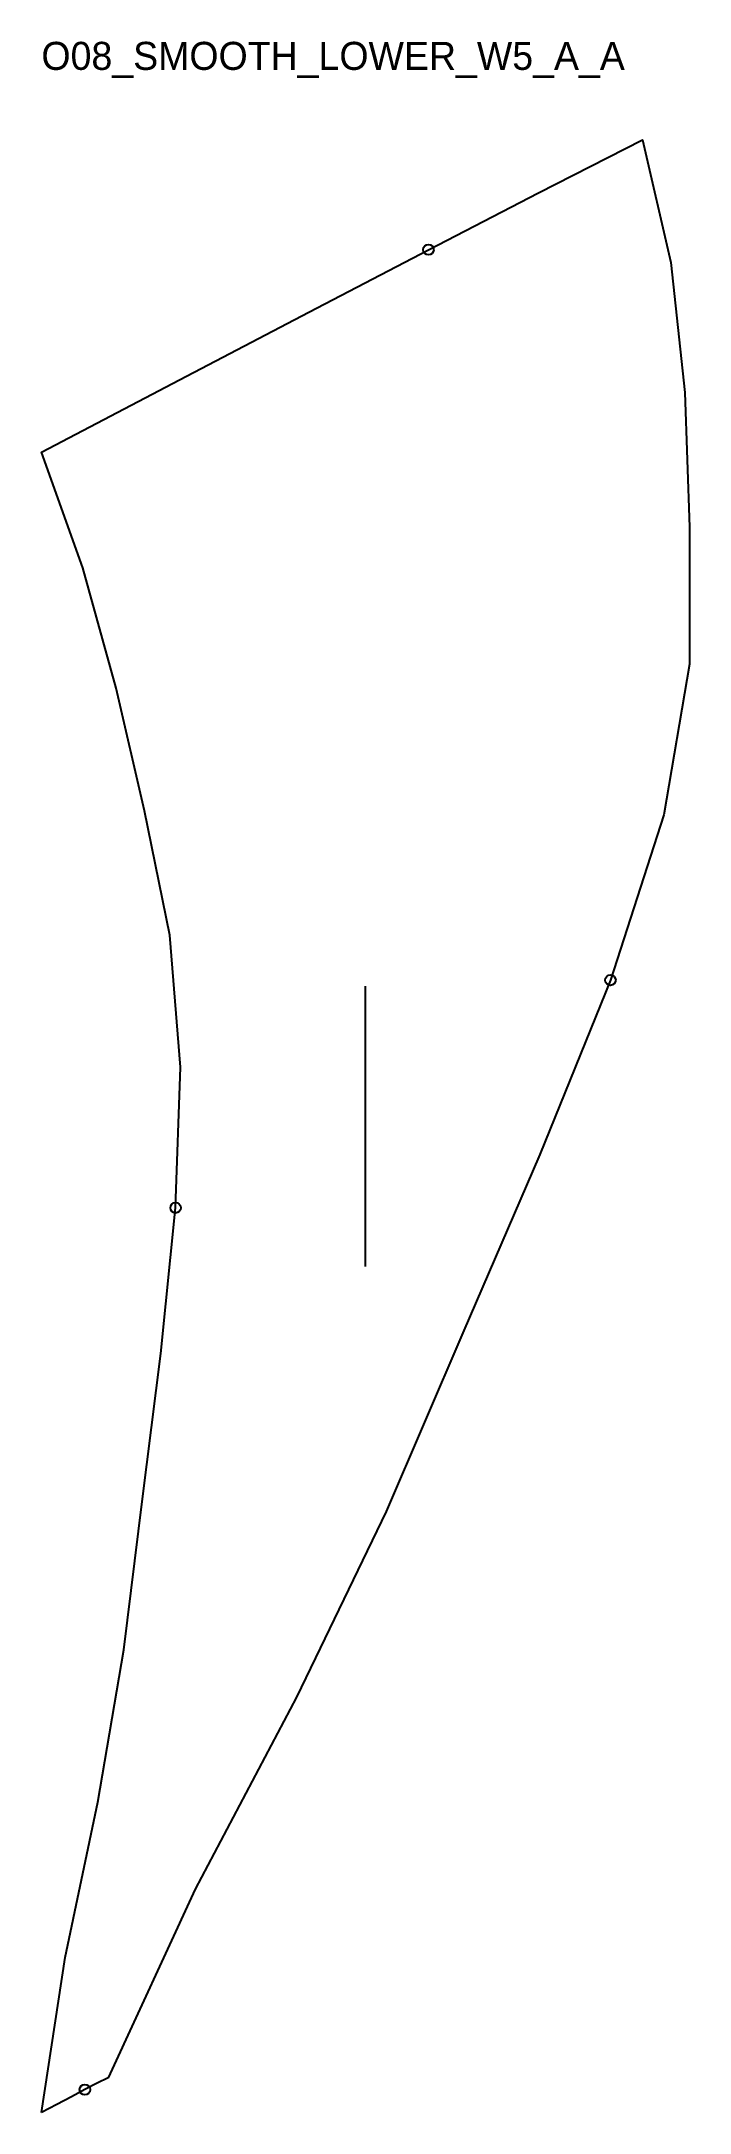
# Model space of a CAD drawing. Header units: millimetres. Extents: x 0 to 185, y 0 to 591.
import ezdxf

# ---------------------------------------------------------------- set-up
doc = ezdxf.new("R2010")
doc.units = ezdxf.units.MM
for name, color, linetype in [('CUT', 1, 'Continuous'), ('GRAIN', 3, 'Continuous'), ('ID', 7, 'Continuous'), ('NOTCH', 2, 'Continuous'), ('SEAM', 5, 'Continuous')]:
    doc.layers.add(name, color=color, linetype=linetype)

msp = doc.modelspace()

# ---------------------------------------------------------------- linework, layer by layer
at = {"layer": 'CUT'}
msp.add_lwpolyline([(0, 0), (6.75, 44.21), (16.13, 88.53), (23.47, 132.02), (28.79, 174.29), (34.07, 216.5), (38.29, 258.11), (39.72, 298.19), (36.6, 335.84), (29.38, 371.33), (21.36, 406.38), (11.85, 440.64), (0, 473.68), (39.39, 494.32), (76.29, 513.63), (110.44, 531.44), (141.85, 547.68), (171.55, 562.73), (179.59, 527.79), (183.59, 490.74), (184.94, 452.32), (184.87, 413.17), (177.62, 370.24), (162.37, 323.07), (142.21, 273.28), (120.26, 222.46), (98.32, 171.5), (72.79, 118.47), (43.86, 63.76), (19.02, 9.95), (15.89, 8.36), (12.41, 6.54), (8.58, 4.53), (4.43, 2.34), (0, 0)], close=True, dxfattribs=at)
at = {"layer": 'GRAIN'}
msp.add_line((92.47, 241.37), (92.47, 321.37), dxfattribs=at)
at = {"layer": 'NOTCH'}
for centre in [(110.44, 531.44), (162.37, 323.07), (38.29, 258.11), (12.41, 6.54)]:
    msp.add_circle(centre, 1.5, dxfattribs=at)
at = {"layer": 'SEAM'}
msp.add_lwpolyline([(0, 0), (6.75, 44.21), (16.13, 88.53), (23.47, 132.02), (28.79, 174.29), (34.07, 216.5), (38.29, 258.11), (39.72, 298.19), (36.6, 335.84), (29.38, 371.33), (21.36, 406.38), (11.85, 440.64), (0, 473.68), (39.39, 494.32), (76.29, 513.63), (110.44, 531.44), (141.85, 547.68), (171.55, 562.73), (179.59, 527.79), (183.59, 490.74), (184.94, 452.32), (184.87, 413.17), (177.62, 370.24), (162.37, 323.07), (142.21, 273.28), (120.26, 222.46), (98.32, 171.5), (72.79, 118.47), (43.86, 63.76), (19.02, 9.95), (15.89, 8.36), (12.41, 6.54), (8.58, 4.53), (4.43, 2.34)], close=True, dxfattribs=at)

# ---------------------------------------------------------------- texts
at = {"layer": 'ID'}
msp.add_text('O08_SMOOTH_LOWER_W5_A_A', height=8, dxfattribs=at).set_placement((0, 582.73))

doc.saveas('drawing.dxf')
